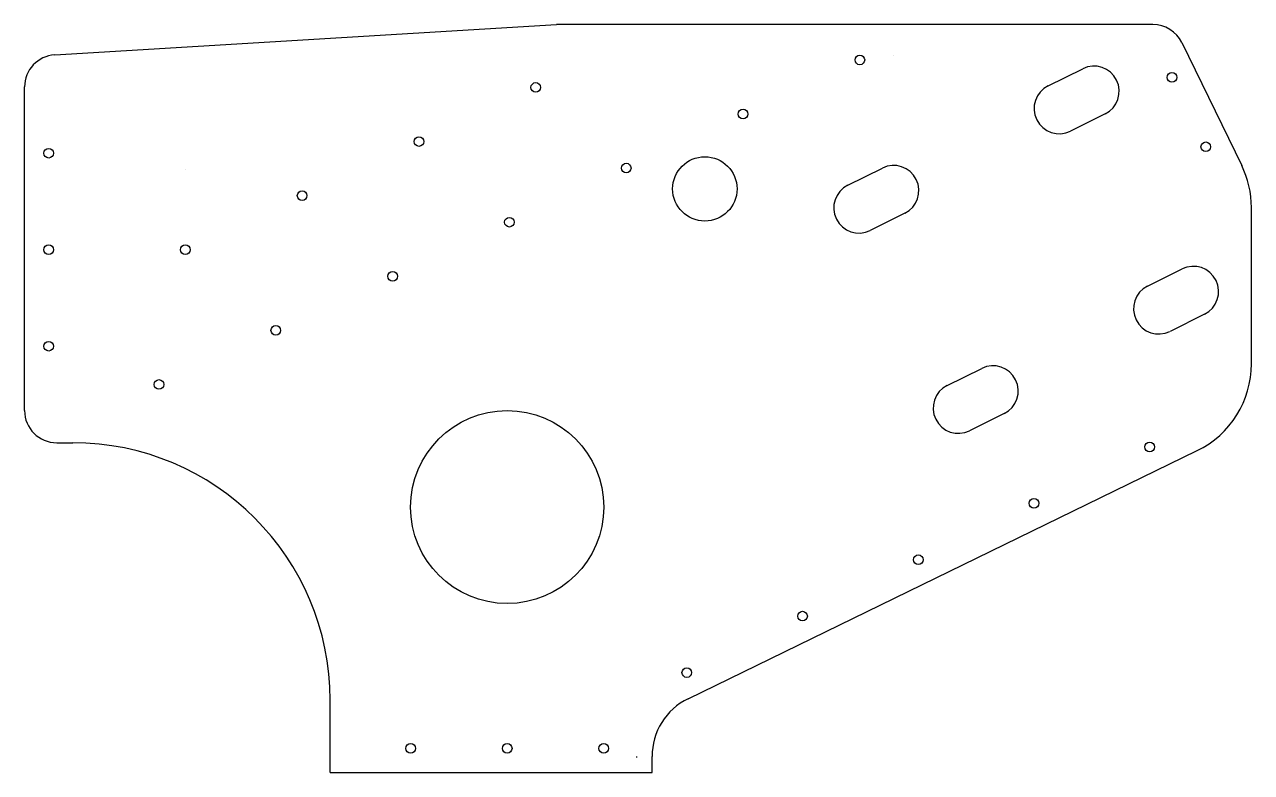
# Model space of a CAD drawing. Extents: x 170 to 552, y 89 to 322.
import ezdxf

# ---------------------------------------------------------------- set-up
doc = ezdxf.new("R2010")
doc.units = 0
doc.layers.get('0').update_dxf_attribs({"linetype": 'CONTINUOUS'})

msp = doc.modelspace()

# ---------------------------------------------------------------- linework, layer by layer
for p, q in [((179.86, 312.54), (335.74, 321.98)), ((521.04, 321.98), (335.74, 321.98)), ((530.03, 316.36), (548.64, 278.2)), ((440.56, 312.22), (440.56, 312.22)), ((440.56, 312.22), (440.56, 312.22)), ((488.5, 302.92), (499.25, 308.25)), ((170.46, 201.98), (170.46, 302.56)), ((506.23, 294.18), (495.48, 288.85)), ((220.43, 276.98), (220.43, 276.98)), ((426.24, 272.03), (436.99, 277.36)), ((443.97, 263.3), (433.22, 257.96)), ((551.68, 216.5), (551.68, 265.05)), ((519.39, 240.66), (530.14, 245.99)), ((537.12, 231.93), (526.37, 226.59)), ((457.13, 209.77), (467.88, 215.1)), ((474.86, 201.04), (464.11, 195.7)), ((180.46, 191.98), (185.43, 191.98)), ((376.66, 112.39), (534.83, 189.54)), ((265.43, 89.48), (265.43, 111.98)), ((360.73, 94.18), (360.73, 94.42)), ((365.43, 89.48), (365.43, 94.42)), ((265.43, 89.48), (365.43, 89.48))]:
    msp.add_line(p, q)
for centre, radius in [((430, 310.98), 1.5), ((526.97, 305.54), 1.5), ((329.31, 302.42), 1.5), ((393.71, 294.16), 1.5), ((293.02, 285.6), 1.5), ((177.96, 281.98), 1.5), ((537.49, 283.97), 1.5), ((357.41, 277.35), 1.5), ((381.84, 270.88), 10), ((256.72, 268.79), 1.5), ((321.12, 260.53), 1.5), ((177.96, 251.98), 1.5), ((220.43, 251.98), 1.5), ((284.82, 243.72), 1.5), ((248.53, 226.91), 1.5), ((177.96, 221.98), 1.5), ((212.23, 210.09), 1.5), ((320.43, 171.98), 30), ((520.05, 190.67), 1.5), ((484.1, 173.14), 1.5), ((448.15, 155.6), 1.5), ((412.19, 138.07), 1.5), ((376.24, 120.53), 1.5), ((290.43, 96.98), 1.5), ((320.43, 96.98), 1.5), ((350.43, 96.98), 1.5)]:
    msp.add_circle(centre, radius)
for centre, radius, start, end in [((521.04, 311.98), 10, 26, 90), ((180.46, 302.56), 10, 93.4624, 180), ((502.74, 301.22), 7.85, 296.3871, 116.3871), ((491.99, 295.88), 7.85, 116.3871, 296.3871), ((440.48, 270.33), 7.85, 296.3871, 116.3871), ((521.68, 265.05), 30, 0, 26), ((429.73, 265), 7.85, 116.3871, 296.3871), ((533.63, 238.96), 7.85, 296.3871, 116.3871), ((522.88, 233.62), 7.85, 116.3871, 296.3871), ((471.37, 208.07), 7.85, 296.3871, 116.3871), ((521.68, 216.5), 30, 296, 0), ((460.62, 202.74), 7.85, 116.3871, 296.3871), ((180.46, 201.98), 10, 180, 270), ((185.43, 111.98), 80, 0, 90), ((385.43, 94.42), 20, 116, 180)]:
    msp.add_arc(centre, radius, start, end)

doc.saveas('drawing.dxf')
